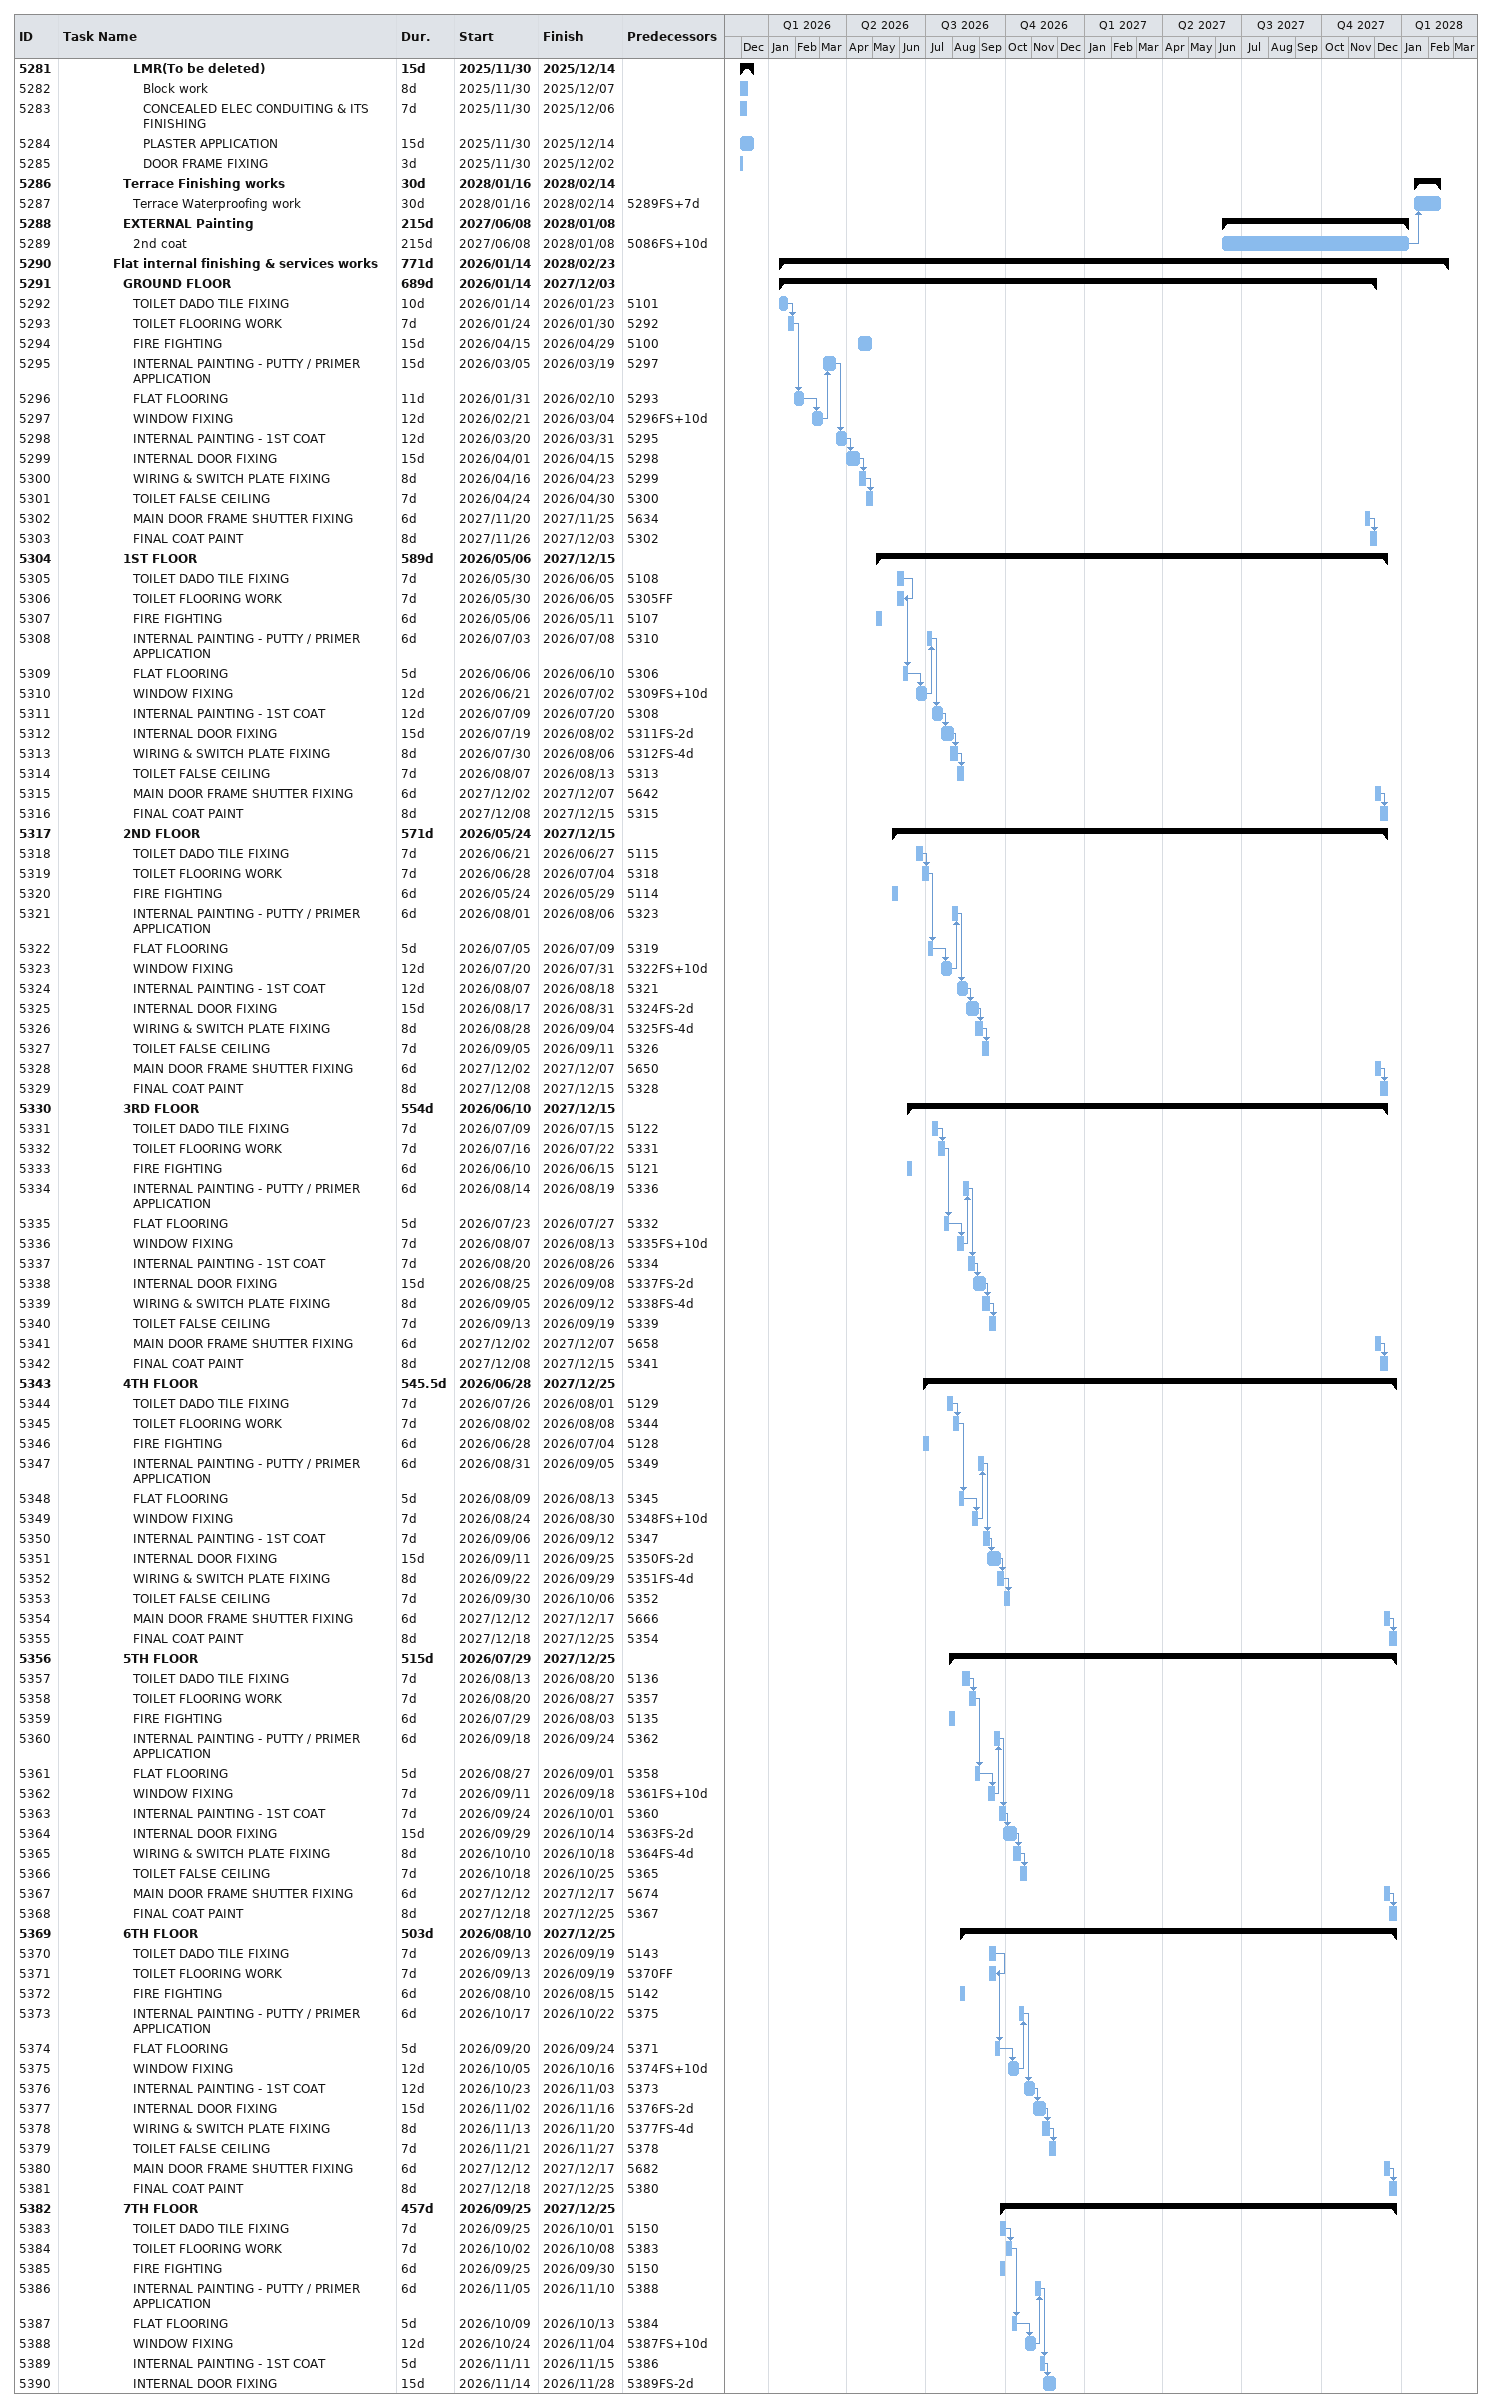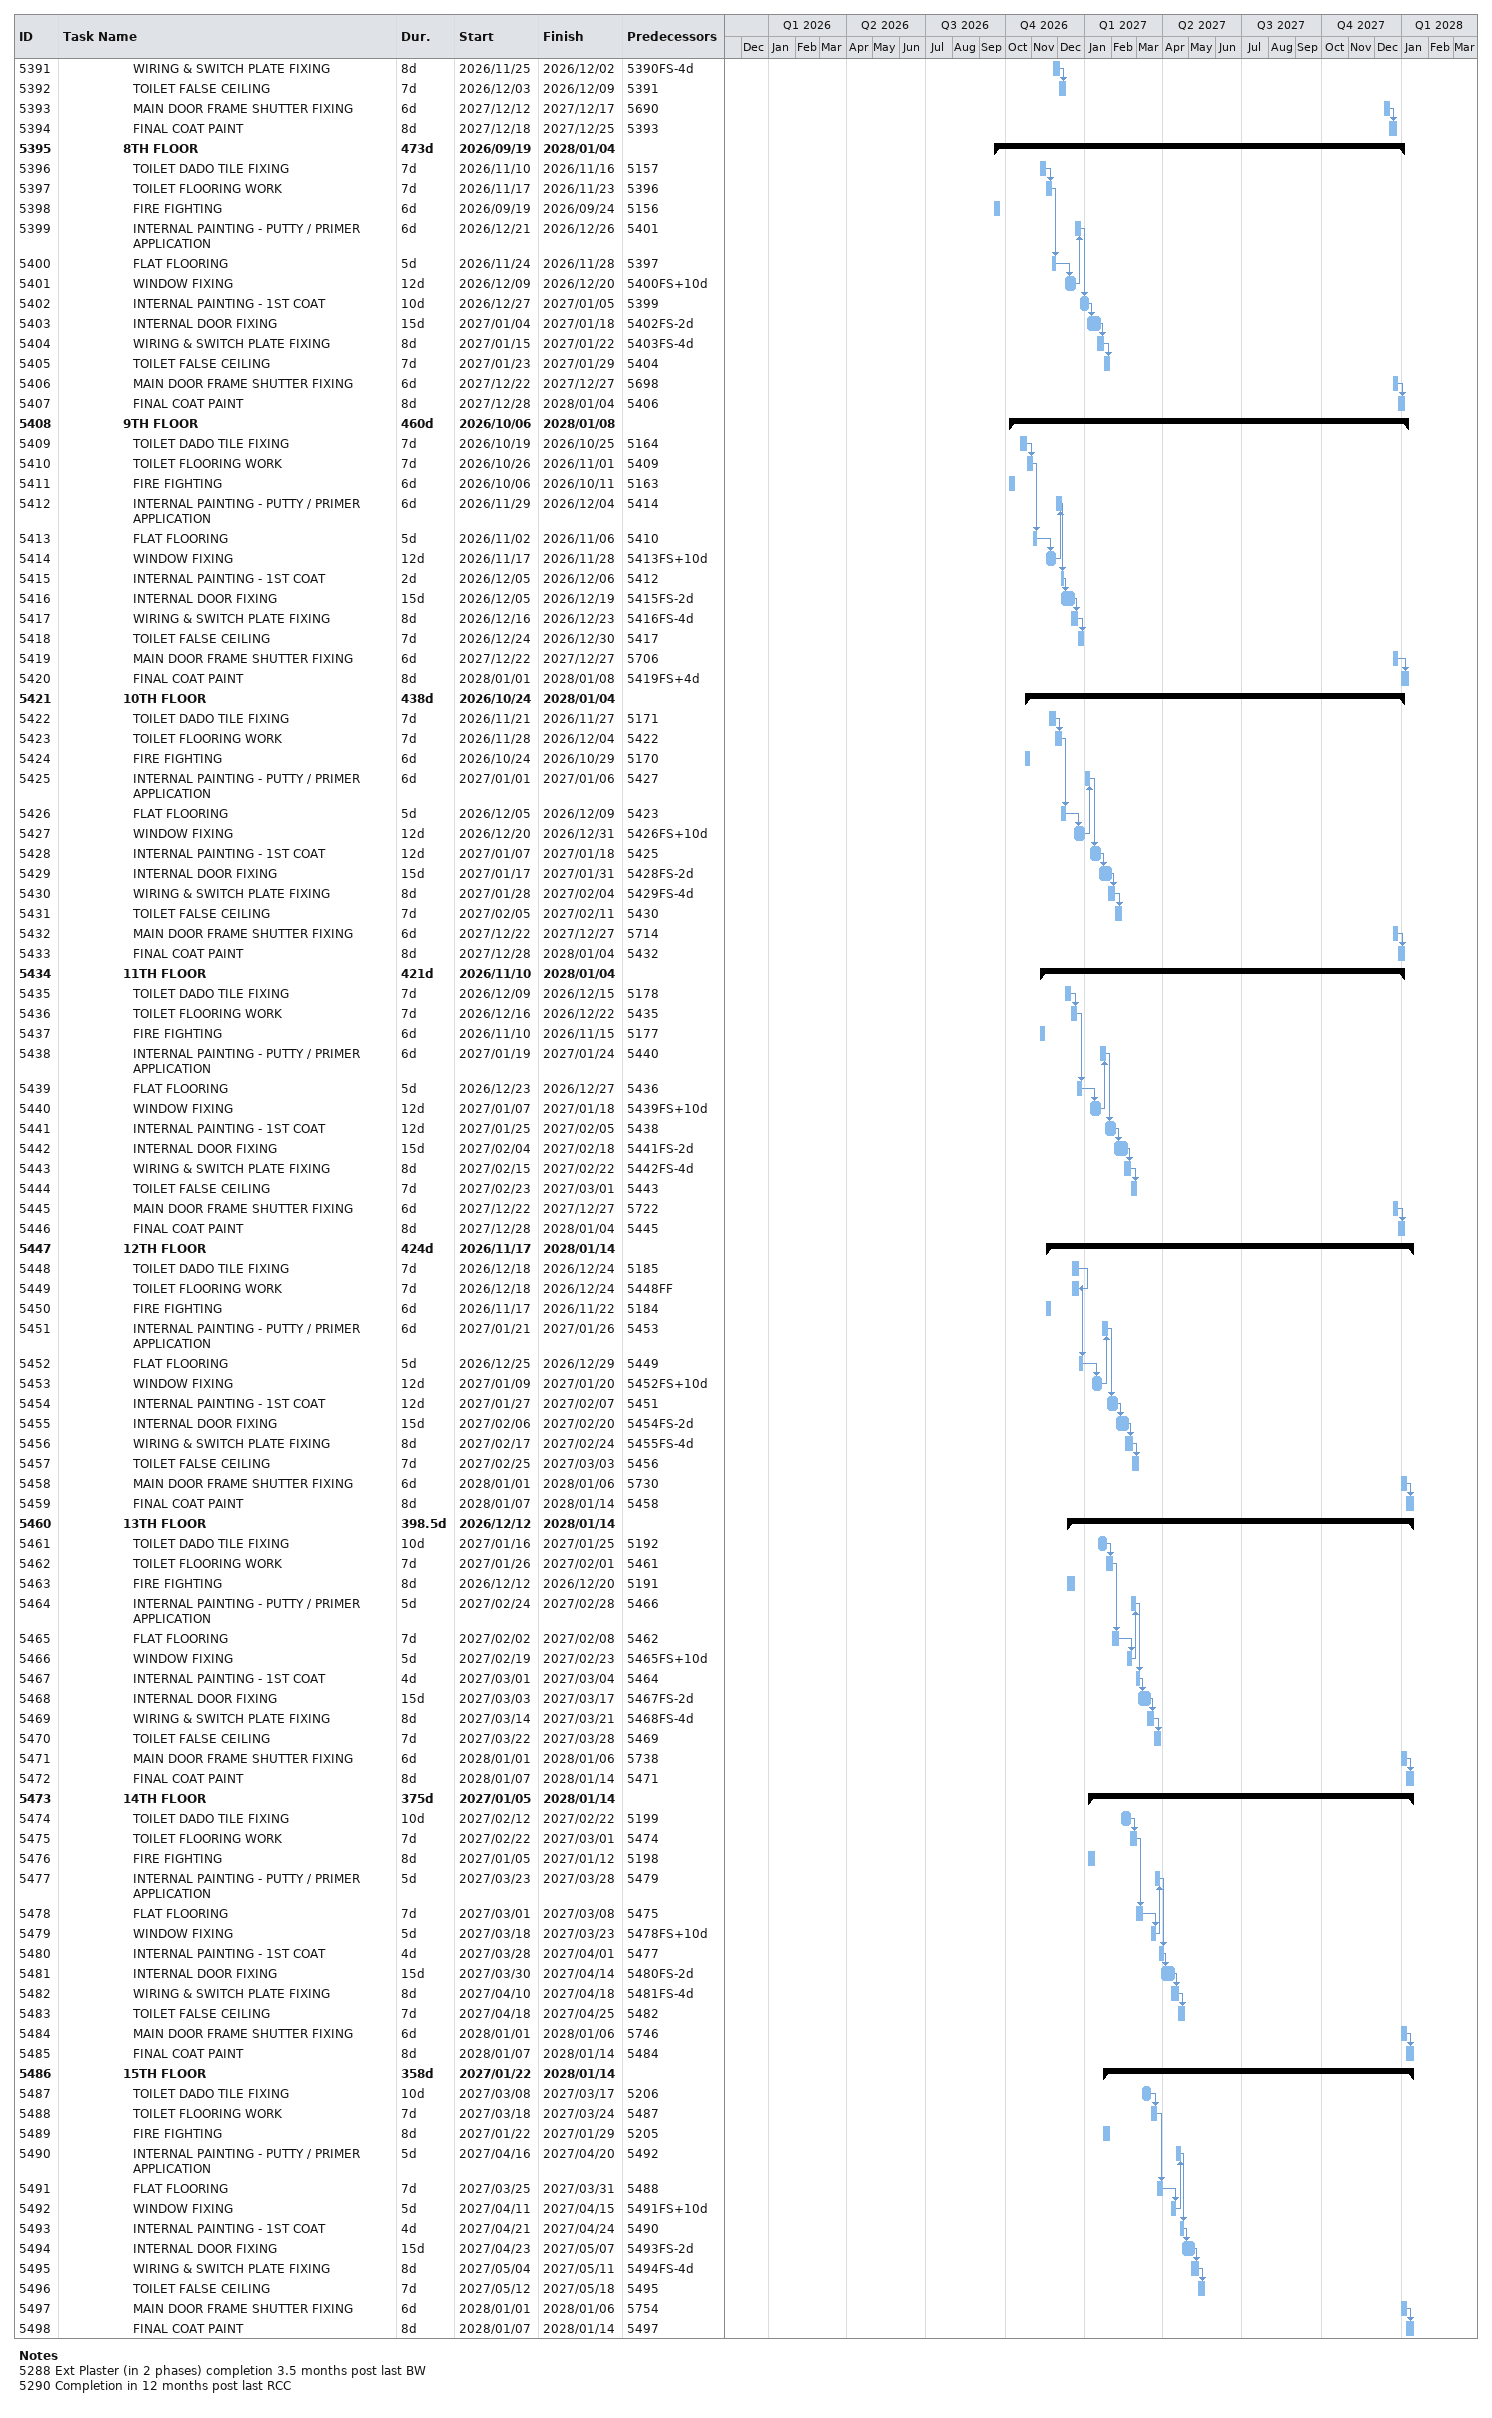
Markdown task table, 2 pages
| ID | Level | Task | Duration | Start | Finish | Predecessors |
|---|---|---|---|---|---|---|
| 5281 | 8 | **LMR(To be deleted)** | 15d | 2025-11-30 | 2025-12-14 |  |
| 5282 | 9 | Block work | 8d | 2025-11-30 | 2025-12-07 |  |
| 5283 | 9 | CONCEALED ELEC CONDUITING & ITS FINISHING | 7d | 2025-11-30 | 2025-12-06 |  |
| 5284 | 9 | PLASTER APPLICATION | 15d | 2025-11-30 | 2025-12-14 |  |
| 5285 | 9 | DOOR FRAME FIXING | 3d | 2025-11-30 | 2025-12-02 |  |
| 5286 | 7 | **Terrace Finishing works** | 30d | 2028-01-16 | 2028-02-14 |  |
| 5287 | 8 | Terrace Waterproofing work | 30d | 2028-01-16 | 2028-02-14 | 5289FS+7d |
| 5288 | 7 | **EXTERNAL Painting** | 215d | 2027-06-08 | 2028-01-08 |  |
| 5289 | 8 | 2nd coat | 215d | 2027-06-08 | 2028-01-08 | 5086FS+10d |
| 5290 | 6 | **Flat internal finishing & services works** | 771d | 2026-01-14 | 2028-02-23 |  |
| 5291 | 7 | **GROUND FLOOR** | 689d | 2026-01-14 | 2027-12-03 |  |
| 5292 | 8 | TOILET DADO TILE FIXING | 10d | 2026-01-14 | 2026-01-23 | 5101 |
| 5293 | 8 | TOILET FLOORING WORK | 7d | 2026-01-24 | 2026-01-30 | 5292 |
| 5294 | 8 | FIRE FIGHTING | 15d | 2026-04-15 | 2026-04-29 | 5100 |
| 5295 | 8 | INTERNAL PAINTING - PUTTY / PRIMER APPLICATION | 15d | 2026-03-05 | 2026-03-19 | 5297 |
| 5296 | 8 | FLAT FLOORING | 11d | 2026-01-31 | 2026-02-10 | 5293 |
| 5297 | 8 | WINDOW FIXING | 12d | 2026-02-21 | 2026-03-04 | 5296FS+10d |
| 5298 | 8 | INTERNAL PAINTING - 1ST COAT | 12d | 2026-03-20 | 2026-03-31 | 5295 |
| 5299 | 8 | INTERNAL DOOR FIXING | 15d | 2026-04-01 | 2026-04-15 | 5298 |
| 5300 | 8 | WIRING & SWITCH PLATE FIXING | 8d | 2026-04-16 | 2026-04-23 | 5299 |
| 5301 | 8 | TOILET FALSE CEILING | 7d | 2026-04-24 | 2026-04-30 | 5300 |
| 5302 | 8 | MAIN DOOR FRAME SHUTTER FIXING | 6d | 2027-11-20 | 2027-11-25 | 5634 |
| 5303 | 8 | FINAL COAT PAINT | 8d | 2027-11-26 | 2027-12-03 | 5302 |
| 5304 | 7 | **1ST FLOOR** | 589d | 2026-05-06 | 2027-12-15 |  |
| 5305 | 8 | TOILET DADO TILE FIXING | 7d | 2026-05-30 | 2026-06-05 | 5108 |
| 5306 | 8 | TOILET FLOORING WORK | 7d | 2026-05-30 | 2026-06-05 | 5305FF |
| 5307 | 8 | FIRE FIGHTING | 6d | 2026-05-06 | 2026-05-11 | 5107 |
| 5308 | 8 | INTERNAL PAINTING - PUTTY / PRIMER APPLICATION | 6d | 2026-07-03 | 2026-07-08 | 5310 |
| 5309 | 8 | FLAT FLOORING | 5d | 2026-06-06 | 2026-06-10 | 5306 |
| 5310 | 8 | WINDOW FIXING | 12d | 2026-06-21 | 2026-07-02 | 5309FS+10d |
| 5311 | 8 | INTERNAL PAINTING - 1ST COAT | 12d | 2026-07-09 | 2026-07-20 | 5308 |
| 5312 | 8 | INTERNAL DOOR FIXING | 15d | 2026-07-19 | 2026-08-02 | 5311FS-2d |
| 5313 | 8 | WIRING & SWITCH PLATE FIXING | 8d | 2026-07-30 | 2026-08-06 | 5312FS-4d |
| 5314 | 8 | TOILET FALSE CEILING | 7d | 2026-08-07 | 2026-08-13 | 5313 |
| 5315 | 8 | MAIN DOOR FRAME SHUTTER FIXING | 6d | 2027-12-02 | 2027-12-07 | 5642 |
| 5316 | 8 | FINAL COAT PAINT | 8d | 2027-12-08 | 2027-12-15 | 5315 |
| 5317 | 7 | **2ND FLOOR** | 571d | 2026-05-24 | 2027-12-15 |  |
| 5318 | 8 | TOILET DADO TILE FIXING | 7d | 2026-06-21 | 2026-06-27 | 5115 |
| 5319 | 8 | TOILET FLOORING WORK | 7d | 2026-06-28 | 2026-07-04 | 5318 |
| 5320 | 8 | FIRE FIGHTING | 6d | 2026-05-24 | 2026-05-29 | 5114 |
| 5321 | 8 | INTERNAL PAINTING - PUTTY / PRIMER APPLICATION | 6d | 2026-08-01 | 2026-08-06 | 5323 |
| 5322 | 8 | FLAT FLOORING | 5d | 2026-07-05 | 2026-07-09 | 5319 |
| 5323 | 8 | WINDOW FIXING | 12d | 2026-07-20 | 2026-07-31 | 5322FS+10d |
| 5324 | 8 | INTERNAL PAINTING - 1ST COAT | 12d | 2026-08-07 | 2026-08-18 | 5321 |
| 5325 | 8 | INTERNAL DOOR FIXING | 15d | 2026-08-17 | 2026-08-31 | 5324FS-2d |
| 5326 | 8 | WIRING & SWITCH PLATE FIXING | 8d | 2026-08-28 | 2026-09-04 | 5325FS-4d |
| 5327 | 8 | TOILET FALSE CEILING | 7d | 2026-09-05 | 2026-09-11 | 5326 |
| 5328 | 8 | MAIN DOOR FRAME SHUTTER FIXING | 6d | 2027-12-02 | 2027-12-07 | 5650 |
| 5329 | 8 | FINAL COAT PAINT | 8d | 2027-12-08 | 2027-12-15 | 5328 |
| 5330 | 7 | **3RD FLOOR** | 554d | 2026-06-10 | 2027-12-15 |  |
| 5331 | 8 | TOILET DADO TILE FIXING | 7d | 2026-07-09 | 2026-07-15 | 5122 |
| 5332 | 8 | TOILET FLOORING WORK | 7d | 2026-07-16 | 2026-07-22 | 5331 |
| 5333 | 8 | FIRE FIGHTING | 6d | 2026-06-10 | 2026-06-15 | 5121 |
| 5334 | 8 | INTERNAL PAINTING - PUTTY / PRIMER APPLICATION | 6d | 2026-08-14 | 2026-08-19 | 5336 |
| 5335 | 8 | FLAT FLOORING | 5d | 2026-07-23 | 2026-07-27 | 5332 |
| 5336 | 8 | WINDOW FIXING | 7d | 2026-08-07 | 2026-08-13 | 5335FS+10d |
| 5337 | 8 | INTERNAL PAINTING - 1ST COAT | 7d | 2026-08-20 | 2026-08-26 | 5334 |
| 5338 | 8 | INTERNAL DOOR FIXING | 15d | 2026-08-25 | 2026-09-08 | 5337FS-2d |
| 5339 | 8 | WIRING & SWITCH PLATE FIXING | 8d | 2026-09-05 | 2026-09-12 | 5338FS-4d |
| 5340 | 8 | TOILET FALSE CEILING | 7d | 2026-09-13 | 2026-09-19 | 5339 |
| 5341 | 8 | MAIN DOOR FRAME SHUTTER FIXING | 6d | 2027-12-02 | 2027-12-07 | 5658 |
| 5342 | 8 | FINAL COAT PAINT | 8d | 2027-12-08 | 2027-12-15 | 5341 |
| 5343 | 7 | **4TH FLOOR** | 545.5d | 2026-06-28 | 2027-12-25 |  |
| 5344 | 8 | TOILET DADO TILE FIXING | 7d | 2026-07-26 | 2026-08-01 | 5129 |
| 5345 | 8 | TOILET FLOORING WORK | 7d | 2026-08-02 | 2026-08-08 | 5344 |
| 5346 | 8 | FIRE FIGHTING | 6d | 2026-06-28 | 2026-07-04 | 5128 |
| 5347 | 8 | INTERNAL PAINTING - PUTTY / PRIMER APPLICATION | 6d | 2026-08-31 | 2026-09-05 | 5349 |
| 5348 | 8 | FLAT FLOORING | 5d | 2026-08-09 | 2026-08-13 | 5345 |
| 5349 | 8 | WINDOW FIXING | 7d | 2026-08-24 | 2026-08-30 | 5348FS+10d |
| 5350 | 8 | INTERNAL PAINTING - 1ST COAT | 7d | 2026-09-06 | 2026-09-12 | 5347 |
| 5351 | 8 | INTERNAL DOOR FIXING | 15d | 2026-09-11 | 2026-09-25 | 5350FS-2d |
| 5352 | 8 | WIRING & SWITCH PLATE FIXING | 8d | 2026-09-22 | 2026-09-29 | 5351FS-4d |
| 5353 | 8 | TOILET FALSE CEILING | 7d | 2026-09-30 | 2026-10-06 | 5352 |
| 5354 | 8 | MAIN DOOR FRAME SHUTTER FIXING | 6d | 2027-12-12 | 2027-12-17 | 5666 |
| 5355 | 8 | FINAL COAT PAINT | 8d | 2027-12-18 | 2027-12-25 | 5354 |
| 5356 | 7 | **5TH FLOOR** | 515d | 2026-07-29 | 2027-12-25 |  |
| 5357 | 8 | TOILET DADO TILE FIXING | 7d | 2026-08-13 | 2026-08-20 | 5136 |
| 5358 | 8 | TOILET FLOORING WORK | 7d | 2026-08-20 | 2026-08-27 | 5357 |
| 5359 | 8 | FIRE FIGHTING | 6d | 2026-07-29 | 2026-08-03 | 5135 |
| 5360 | 8 | INTERNAL PAINTING - PUTTY / PRIMER APPLICATION | 6d | 2026-09-18 | 2026-09-24 | 5362 |
| 5361 | 8 | FLAT FLOORING | 5d | 2026-08-27 | 2026-09-01 | 5358 |
| 5362 | 8 | WINDOW FIXING | 7d | 2026-09-11 | 2026-09-18 | 5361FS+10d |
| 5363 | 8 | INTERNAL PAINTING - 1ST COAT | 7d | 2026-09-24 | 2026-10-01 | 5360 |
| 5364 | 8 | INTERNAL DOOR FIXING | 15d | 2026-09-29 | 2026-10-14 | 5363FS-2d |
| 5365 | 8 | WIRING & SWITCH PLATE FIXING | 8d | 2026-10-10 | 2026-10-18 | 5364FS-4d |
| 5366 | 8 | TOILET FALSE CEILING | 7d | 2026-10-18 | 2026-10-25 | 5365 |
| 5367 | 8 | MAIN DOOR FRAME SHUTTER FIXING | 6d | 2027-12-12 | 2027-12-17 | 5674 |
| 5368 | 8 | FINAL COAT PAINT | 8d | 2027-12-18 | 2027-12-25 | 5367 |
| 5369 | 7 | **6TH FLOOR** | 503d | 2026-08-10 | 2027-12-25 |  |
| 5370 | 8 | TOILET DADO TILE FIXING | 7d | 2026-09-13 | 2026-09-19 | 5143 |
| 5371 | 8 | TOILET FLOORING WORK | 7d | 2026-09-13 | 2026-09-19 | 5370FF |
| 5372 | 8 | FIRE FIGHTING | 6d | 2026-08-10 | 2026-08-15 | 5142 |
| 5373 | 8 | INTERNAL PAINTING - PUTTY / PRIMER APPLICATION | 6d | 2026-10-17 | 2026-10-22 | 5375 |
| 5374 | 8 | FLAT FLOORING | 5d | 2026-09-20 | 2026-09-24 | 5371 |
| 5375 | 8 | WINDOW FIXING | 12d | 2026-10-05 | 2026-10-16 | 5374FS+10d |
| 5376 | 8 | INTERNAL PAINTING - 1ST COAT | 12d | 2026-10-23 | 2026-11-03 | 5373 |
| 5377 | 8 | INTERNAL DOOR FIXING | 15d | 2026-11-02 | 2026-11-16 | 5376FS-2d |
| 5378 | 8 | WIRING & SWITCH PLATE FIXING | 8d | 2026-11-13 | 2026-11-20 | 5377FS-4d |
| 5379 | 8 | TOILET FALSE CEILING | 7d | 2026-11-21 | 2026-11-27 | 5378 |
| 5380 | 8 | MAIN DOOR FRAME SHUTTER FIXING | 6d | 2027-12-12 | 2027-12-17 | 5682 |
| 5381 | 8 | FINAL COAT PAINT | 8d | 2027-12-18 | 2027-12-25 | 5380 |
| 5382 | 7 | **7TH FLOOR** | 457d | 2026-09-25 | 2027-12-25 |  |
| 5383 | 8 | TOILET DADO TILE FIXING | 7d | 2026-09-25 | 2026-10-01 | 5150 |
| 5384 | 8 | TOILET FLOORING WORK | 7d | 2026-10-02 | 2026-10-08 | 5383 |
| 5385 | 8 | FIRE FIGHTING | 6d | 2026-09-25 | 2026-09-30 | 5150 |
| 5386 | 8 | INTERNAL PAINTING - PUTTY / PRIMER APPLICATION | 6d | 2026-11-05 | 2026-11-10 | 5388 |
| 5387 | 8 | FLAT FLOORING | 5d | 2026-10-09 | 2026-10-13 | 5384 |
| 5388 | 8 | WINDOW FIXING | 12d | 2026-10-24 | 2026-11-04 | 5387FS+10d |
| 5389 | 8 | INTERNAL PAINTING - 1ST COAT | 5d | 2026-11-11 | 2026-11-15 | 5386 |
| 5390 | 8 | INTERNAL DOOR FIXING | 15d | 2026-11-14 | 2026-11-28 | 5389FS-2d |
| 5391 | 8 | WIRING & SWITCH PLATE FIXING | 8d | 2026-11-25 | 2026-12-02 | 5390FS-4d |
| 5392 | 8 | TOILET FALSE CEILING | 7d | 2026-12-03 | 2026-12-09 | 5391 |
| 5393 | 8 | MAIN DOOR FRAME SHUTTER FIXING | 6d | 2027-12-12 | 2027-12-17 | 5690 |
| 5394 | 8 | FINAL COAT PAINT | 8d | 2027-12-18 | 2027-12-25 | 5393 |
| 5395 | 7 | **8TH FLOOR** | 473d | 2026-09-19 | 2028-01-04 |  |
| 5396 | 8 | TOILET DADO TILE FIXING | 7d | 2026-11-10 | 2026-11-16 | 5157 |
| 5397 | 8 | TOILET FLOORING WORK | 7d | 2026-11-17 | 2026-11-23 | 5396 |
| 5398 | 8 | FIRE FIGHTING | 6d | 2026-09-19 | 2026-09-24 | 5156 |
| 5399 | 8 | INTERNAL PAINTING - PUTTY / PRIMER APPLICATION | 6d | 2026-12-21 | 2026-12-26 | 5401 |
| 5400 | 8 | FLAT FLOORING | 5d | 2026-11-24 | 2026-11-28 | 5397 |
| 5401 | 8 | WINDOW FIXING | 12d | 2026-12-09 | 2026-12-20 | 5400FS+10d |
| 5402 | 8 | INTERNAL PAINTING - 1ST COAT | 10d | 2026-12-27 | 2027-01-05 | 5399 |
| 5403 | 8 | INTERNAL DOOR FIXING | 15d | 2027-01-04 | 2027-01-18 | 5402FS-2d |
| 5404 | 8 | WIRING & SWITCH PLATE FIXING | 8d | 2027-01-15 | 2027-01-22 | 5403FS-4d |
| 5405 | 8 | TOILET FALSE CEILING | 7d | 2027-01-23 | 2027-01-29 | 5404 |
| 5406 | 8 | MAIN DOOR FRAME SHUTTER FIXING | 6d | 2027-12-22 | 2027-12-27 | 5698 |
| 5407 | 8 | FINAL COAT PAINT | 8d | 2027-12-28 | 2028-01-04 | 5406 |
| 5408 | 7 | **9TH FLOOR** | 460d | 2026-10-06 | 2028-01-08 |  |
| 5409 | 8 | TOILET DADO TILE FIXING | 7d | 2026-10-19 | 2026-10-25 | 5164 |
| 5410 | 8 | TOILET FLOORING WORK | 7d | 2026-10-26 | 2026-11-01 | 5409 |
| 5411 | 8 | FIRE FIGHTING | 6d | 2026-10-06 | 2026-10-11 | 5163 |
| 5412 | 8 | INTERNAL PAINTING - PUTTY / PRIMER APPLICATION | 6d | 2026-11-29 | 2026-12-04 | 5414 |
| 5413 | 8 | FLAT FLOORING | 5d | 2026-11-02 | 2026-11-06 | 5410 |
| 5414 | 8 | WINDOW FIXING | 12d | 2026-11-17 | 2026-11-28 | 5413FS+10d |
| 5415 | 8 | INTERNAL PAINTING - 1ST COAT | 2d | 2026-12-05 | 2026-12-06 | 5412 |
| 5416 | 8 | INTERNAL DOOR FIXING | 15d | 2026-12-05 | 2026-12-19 | 5415FS-2d |
| 5417 | 8 | WIRING & SWITCH PLATE FIXING | 8d | 2026-12-16 | 2026-12-23 | 5416FS-4d |
| 5418 | 8 | TOILET FALSE CEILING | 7d | 2026-12-24 | 2026-12-30 | 5417 |
| 5419 | 8 | MAIN DOOR FRAME SHUTTER FIXING | 6d | 2027-12-22 | 2027-12-27 | 5706 |
| 5420 | 8 | FINAL COAT PAINT | 8d | 2028-01-01 | 2028-01-08 | 5419FS+4d |
| 5421 | 7 | **10TH FLOOR** | 438d | 2026-10-24 | 2028-01-04 |  |
| 5422 | 8 | TOILET DADO TILE FIXING | 7d | 2026-11-21 | 2026-11-27 | 5171 |
| 5423 | 8 | TOILET FLOORING WORK | 7d | 2026-11-28 | 2026-12-04 | 5422 |
| 5424 | 8 | FIRE FIGHTING | 6d | 2026-10-24 | 2026-10-29 | 5170 |
| 5425 | 8 | INTERNAL PAINTING - PUTTY / PRIMER APPLICATION | 6d | 2027-01-01 | 2027-01-06 | 5427 |
| 5426 | 8 | FLAT FLOORING | 5d | 2026-12-05 | 2026-12-09 | 5423 |
| 5427 | 8 | WINDOW FIXING | 12d | 2026-12-20 | 2026-12-31 | 5426FS+10d |
| 5428 | 8 | INTERNAL PAINTING - 1ST COAT | 12d | 2027-01-07 | 2027-01-18 | 5425 |
| 5429 | 8 | INTERNAL DOOR FIXING | 15d | 2027-01-17 | 2027-01-31 | 5428FS-2d |
| 5430 | 8 | WIRING & SWITCH PLATE FIXING | 8d | 2027-01-28 | 2027-02-04 | 5429FS-4d |
| 5431 | 8 | TOILET FALSE CEILING | 7d | 2027-02-05 | 2027-02-11 | 5430 |
| 5432 | 8 | MAIN DOOR FRAME SHUTTER FIXING | 6d | 2027-12-22 | 2027-12-27 | 5714 |
| 5433 | 8 | FINAL COAT PAINT | 8d | 2027-12-28 | 2028-01-04 | 5432 |
| 5434 | 7 | **11TH FLOOR** | 421d | 2026-11-10 | 2028-01-04 |  |
| 5435 | 8 | TOILET DADO TILE FIXING | 7d | 2026-12-09 | 2026-12-15 | 5178 |
| 5436 | 8 | TOILET FLOORING WORK | 7d | 2026-12-16 | 2026-12-22 | 5435 |
| 5437 | 8 | FIRE FIGHTING | 6d | 2026-11-10 | 2026-11-15 | 5177 |
| 5438 | 8 | INTERNAL PAINTING - PUTTY / PRIMER APPLICATION | 6d | 2027-01-19 | 2027-01-24 | 5440 |
| 5439 | 8 | FLAT FLOORING | 5d | 2026-12-23 | 2026-12-27 | 5436 |
| 5440 | 8 | WINDOW FIXING | 12d | 2027-01-07 | 2027-01-18 | 5439FS+10d |
| 5441 | 8 | INTERNAL PAINTING - 1ST COAT | 12d | 2027-01-25 | 2027-02-05 | 5438 |
| 5442 | 8 | INTERNAL DOOR FIXING | 15d | 2027-02-04 | 2027-02-18 | 5441FS-2d |
| 5443 | 8 | WIRING & SWITCH PLATE FIXING | 8d | 2027-02-15 | 2027-02-22 | 5442FS-4d |
| 5444 | 8 | TOILET FALSE CEILING | 7d | 2027-02-23 | 2027-03-01 | 5443 |
| 5445 | 8 | MAIN DOOR FRAME SHUTTER FIXING | 6d | 2027-12-22 | 2027-12-27 | 5722 |
| 5446 | 8 | FINAL COAT PAINT | 8d | 2027-12-28 | 2028-01-04 | 5445 |
| 5447 | 7 | **12TH FLOOR** | 424d | 2026-11-17 | 2028-01-14 |  |
| 5448 | 8 | TOILET DADO TILE FIXING | 7d | 2026-12-18 | 2026-12-24 | 5185 |
| 5449 | 8 | TOILET FLOORING WORK | 7d | 2026-12-18 | 2026-12-24 | 5448FF |
| 5450 | 8 | FIRE FIGHTING | 6d | 2026-11-17 | 2026-11-22 | 5184 |
| 5451 | 8 | INTERNAL PAINTING - PUTTY / PRIMER APPLICATION | 6d | 2027-01-21 | 2027-01-26 | 5453 |
| 5452 | 8 | FLAT FLOORING | 5d | 2026-12-25 | 2026-12-29 | 5449 |
| 5453 | 8 | WINDOW FIXING | 12d | 2027-01-09 | 2027-01-20 | 5452FS+10d |
| 5454 | 8 | INTERNAL PAINTING - 1ST COAT | 12d | 2027-01-27 | 2027-02-07 | 5451 |
| 5455 | 8 | INTERNAL DOOR FIXING | 15d | 2027-02-06 | 2027-02-20 | 5454FS-2d |
| 5456 | 8 | WIRING & SWITCH PLATE FIXING | 8d | 2027-02-17 | 2027-02-24 | 5455FS-4d |
| 5457 | 8 | TOILET FALSE CEILING | 7d | 2027-02-25 | 2027-03-03 | 5456 |
| 5458 | 8 | MAIN DOOR FRAME SHUTTER FIXING | 6d | 2028-01-01 | 2028-01-06 | 5730 |
| 5459 | 8 | FINAL COAT PAINT | 8d | 2028-01-07 | 2028-01-14 | 5458 |
| 5460 | 7 | **13TH FLOOR** | 398.5d | 2026-12-12 | 2028-01-14 |  |
| 5461 | 8 | TOILET DADO TILE FIXING | 10d | 2027-01-16 | 2027-01-25 | 5192 |
| 5462 | 8 | TOILET FLOORING WORK | 7d | 2027-01-26 | 2027-02-01 | 5461 |
| 5463 | 8 | FIRE FIGHTING | 8d | 2026-12-12 | 2026-12-20 | 5191 |
| 5464 | 8 | INTERNAL PAINTING - PUTTY / PRIMER APPLICATION | 5d | 2027-02-24 | 2027-02-28 | 5466 |
| 5465 | 8 | FLAT FLOORING | 7d | 2027-02-02 | 2027-02-08 | 5462 |
| 5466 | 8 | WINDOW FIXING | 5d | 2027-02-19 | 2027-02-23 | 5465FS+10d |
| 5467 | 8 | INTERNAL PAINTING - 1ST COAT | 4d | 2027-03-01 | 2027-03-04 | 5464 |
| 5468 | 8 | INTERNAL DOOR FIXING | 15d | 2027-03-03 | 2027-03-17 | 5467FS-2d |
| 5469 | 8 | WIRING & SWITCH PLATE FIXING | 8d | 2027-03-14 | 2027-03-21 | 5468FS-4d |
| 5470 | 8 | TOILET FALSE CEILING | 7d | 2027-03-22 | 2027-03-28 | 5469 |
| 5471 | 8 | MAIN DOOR FRAME SHUTTER FIXING | 6d | 2028-01-01 | 2028-01-06 | 5738 |
| 5472 | 8 | FINAL COAT PAINT | 8d | 2028-01-07 | 2028-01-14 | 5471 |
| 5473 | 7 | **14TH FLOOR** | 375d | 2027-01-05 | 2028-01-14 |  |
| 5474 | 8 | TOILET DADO TILE FIXING | 10d | 2027-02-12 | 2027-02-22 | 5199 |
| 5475 | 8 | TOILET FLOORING WORK | 7d | 2027-02-22 | 2027-03-01 | 5474 |
| 5476 | 8 | FIRE FIGHTING | 8d | 2027-01-05 | 2027-01-12 | 5198 |
| 5477 | 8 | INTERNAL PAINTING - PUTTY / PRIMER APPLICATION | 5d | 2027-03-23 | 2027-03-28 | 5479 |
| 5478 | 8 | FLAT FLOORING | 7d | 2027-03-01 | 2027-03-08 | 5475 |
| 5479 | 8 | WINDOW FIXING | 5d | 2027-03-18 | 2027-03-23 | 5478FS+10d |
| 5480 | 8 | INTERNAL PAINTING - 1ST COAT | 4d | 2027-03-28 | 2027-04-01 | 5477 |
| 5481 | 8 | INTERNAL DOOR FIXING | 15d | 2027-03-30 | 2027-04-14 | 5480FS-2d |
| 5482 | 8 | WIRING & SWITCH PLATE FIXING | 8d | 2027-04-10 | 2027-04-18 | 5481FS-4d |
| 5483 | 8 | TOILET FALSE CEILING | 7d | 2027-04-18 | 2027-04-25 | 5482 |
| 5484 | 8 | MAIN DOOR FRAME SHUTTER FIXING | 6d | 2028-01-01 | 2028-01-06 | 5746 |
| 5485 | 8 | FINAL COAT PAINT | 8d | 2028-01-07 | 2028-01-14 | 5484 |
| 5486 | 7 | **15TH FLOOR** | 358d | 2027-01-22 | 2028-01-14 |  |
| 5487 | 8 | TOILET DADO TILE FIXING | 10d | 2027-03-08 | 2027-03-17 | 5206 |
| 5488 | 8 | TOILET FLOORING WORK | 7d | 2027-03-18 | 2027-03-24 | 5487 |
| 5489 | 8 | FIRE FIGHTING | 8d | 2027-01-22 | 2027-01-29 | 5205 |
| 5490 | 8 | INTERNAL PAINTING - PUTTY / PRIMER APPLICATION | 5d | 2027-04-16 | 2027-04-20 | 5492 |
| 5491 | 8 | FLAT FLOORING | 7d | 2027-03-25 | 2027-03-31 | 5488 |
| 5492 | 8 | WINDOW FIXING | 5d | 2027-04-11 | 2027-04-15 | 5491FS+10d |
| 5493 | 8 | INTERNAL PAINTING - 1ST COAT | 4d | 2027-04-21 | 2027-04-24 | 5490 |
| 5494 | 8 | INTERNAL DOOR FIXING | 15d | 2027-04-23 | 2027-05-07 | 5493FS-2d |
| 5495 | 8 | WIRING & SWITCH PLATE FIXING | 8d | 2027-05-04 | 2027-05-11 | 5494FS-4d |
| 5496 | 8 | TOILET FALSE CEILING | 7d | 2027-05-12 | 2027-05-18 | 5495 |
| 5497 | 8 | MAIN DOOR FRAME SHUTTER FIXING | 6d | 2028-01-01 | 2028-01-06 | 5754 |
| 5498 | 8 | FINAL COAT PAINT | 8d | 2028-01-07 | 2028-01-14 | 5497 |

Notes
- 5288: Ext Plaster (in 2 phases) completion 3.5 months post last BW
- 5290: Completion in 12 months post last RCC
